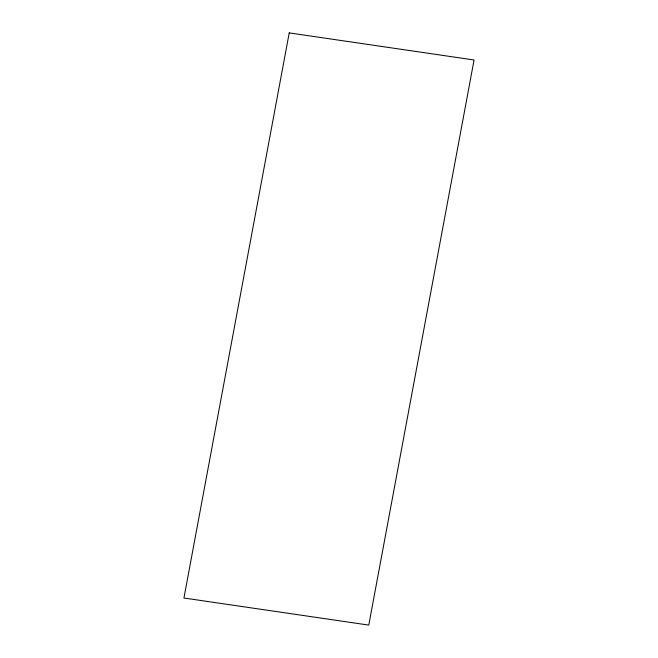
<?xml version="1.0" encoding="UTF-8"?>
<svg xmlns="http://www.w3.org/2000/svg" width="658" height="658" viewBox="0 0 658 658"><rect width="100%" height="100%" fill="white"/><g stroke="black" fill="none" stroke-linecap="round" stroke-linejoin="round"><path stroke-width="0.99" d="M289.224 32.9L183.936 598.015L368.776 625.1L474.064 59.985L289.224 32.9"/></g></svg>
